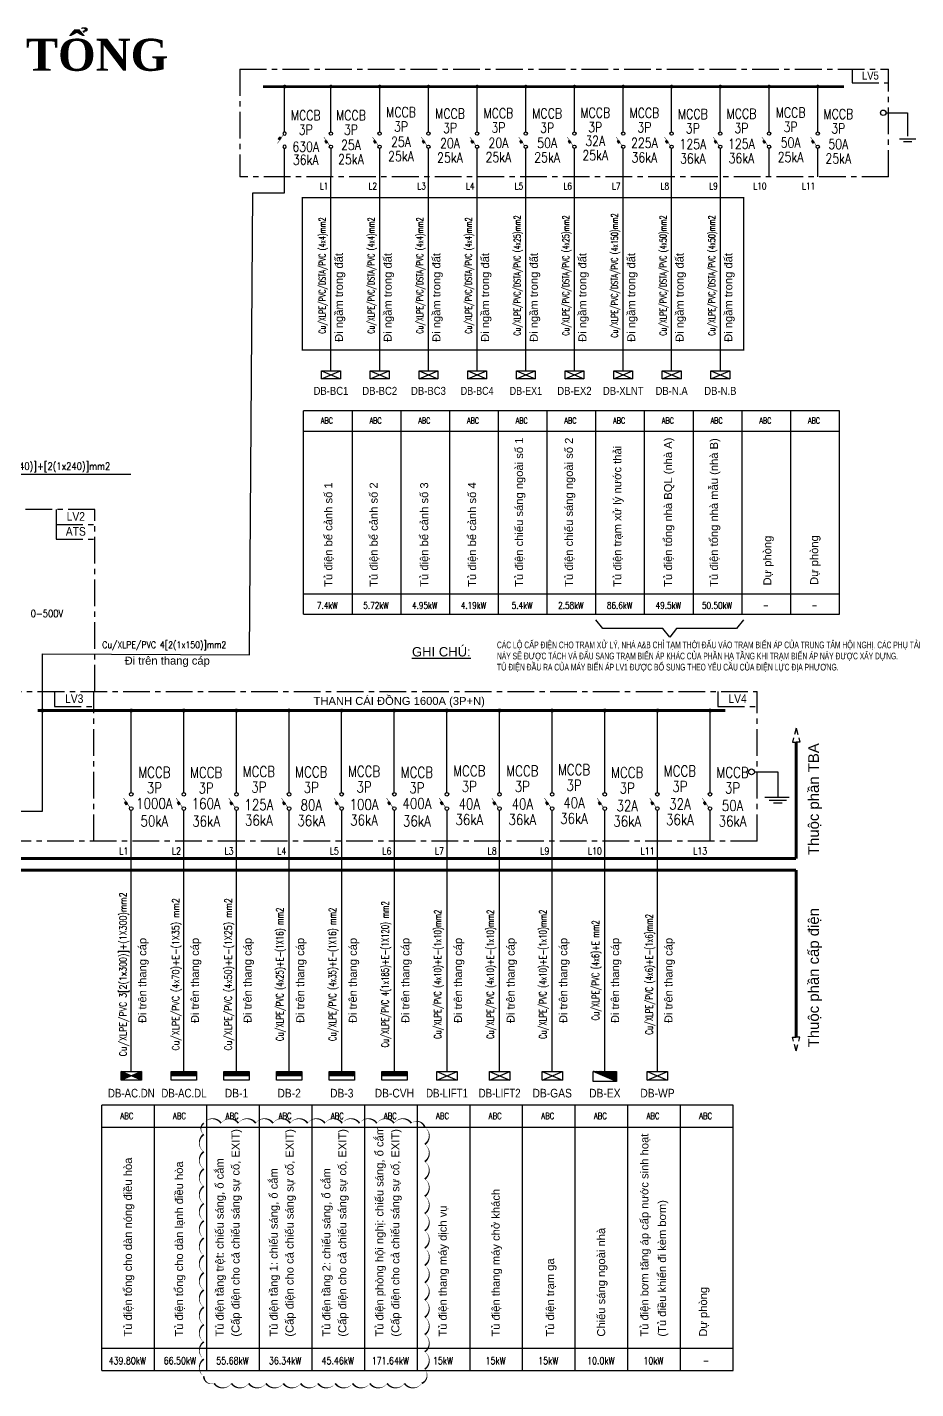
# Model space of a CAD drawing. Extents: x 277663 to 646367, y 171999 to 364848.
# Drawn here: x 613086 to 646367, y 172076 to 223105 of the extents above; entities that cross this region are included whole.
import ezdxf
from ezdxf.enums import TextEntityAlignment as Align

# ---------------------------------------------------------------- set-up
doc = ezdxf.new("R2010")
doc.units = 0
doc.header["$LTSCALE"] = 800
doc.header["$MEASUREMENT"] = 0
for name, pattern in [('CENTER', [2, 1.25, -0.25, 0.25, -0.25]), ('DASHED', [0.75, 0.5, -0.25]), ('HIDDEN', [2.3, 1.5, -0.8])]:
    doc.linetypes.add(name, pattern=pattern)
doc.layers.get('Defpoints').update_dxf_attribs({"color": 1})
for name, color, linetype in [('0-----Dia-Line', 4, 'Continuous'), ('0-----Dia-Text', 3, 'Continuous'), ('0-----E-equip', 2, 'Continuous'), ('0-----E-LINE', 4, 'Continuous'), ('0-----E-text', 3, 'Continuous'), ('0-----text', 3, 'Continuous'), ('E-DB', 2, 'Continuous'), ('E-Revision', 30, 'Continuous'), ('TBD', 2, 'Continuous')]:
    doc.layers.add(name, color=color, linetype=linetype)
doc.layers.add('0---TBD', color=2, linetype='Continuous', lineweight=30)
doc.layers.add('Escutcheondoor', color=2, linetype='CENTER', lineweight=15)
doc.styles.add('ROMANS1', font='ROMANS1.shx', dxfattribs={"width": 0.7})
doc.styles.add('style3', font='times_0.ttf')
doc.styles.add('TEXT1', font='VHARIAL.TTF', dxfattribs={"width": 0.85, "height": 200})
doc.styles.add('VNARIAL', font='VHTIME.TTF')
doc.styles.add('VNROMANS', font='vncc-sim.shx', dxfattribs={"width": 0.6, "bigfont": 'vns.shx'})
doc.dimstyles.new('D2', dxfattribs={"dimtxt": 250, "dimasz": 120, "dimexe": 100, "dimexo": 0, "dimgap": 100, "dimtad": 1, "dimdec": 0, "dimzin": 0, "dimdsep": 46, "dimtxsty": 'VNROMANS', "dimsah": 1, "dimcen": 0.09, "dimdle": 180, "dimclrd": 1, "dimclre": 1, "dimclrt": 7, "dimadec": 0, "dimazin": 0, "dimtfac": 1, "dimtdec": 0, "dimtix": 1, "dimtmove": 2, "dimatfit": 3, "dimfxl": 1, "dimtolj": 1, "dimtzin": 0, "dimarcsym": 0})

# ---------------------------------------------------------------- blocks, each defined once
blk = doc.blocks.new('*X3')
at = {"color": 0}
for p, q in [((153.2, 352.1), (154.9, 353.8)), ((153.3, 352), (155, 353.7)), ((153.4, 351.9), (155.1, 353.6)), ((153.5, 351.8), (155.2, 353.6)), ((153.6, 352.6), (154.8, 353.9)), ((153.6, 351.8), (155.3, 353.5)), ((153.7, 351.7), (155.4, 353.4)), ((153.8, 351.6), (155.6, 353.4)), ((153.9, 351.6), (155.7, 353.3)), ((154, 353.2), (154.7, 353.9)), ((154, 351.5), (155.8, 353.2)), ((154.1, 351.4), (155.8, 353.1)), ((154.2, 351.3), (155.5, 352.6)), ((154.3, 353.7), (154.6, 354)), ((154.3, 351.3), (155.1, 352)), ((154.4, 351.2), (154.8, 351.5))]:
    blk.add_line(p, q, dxfattribs=at)
blk = doc.blocks.new('N')
at = {"layer": '0---TBD'}
for p, q in [((413, -290), (468, -370)), ((468, -370), (589, -288)), ((531, -211), (586, -291))]:
    blk.add_line(p, q, dxfattribs=at)
at = {"layer": '0---TBD', "const_width": 29.4}
blk.add_lwpolyline([(210, -430), (743, -72)], dxfattribs=at)
at = {"layer": '0---TBD'}
for centre in [(0, 0), (800, 0)]:
    blk.add_circle(centre, 100, dxfattribs=at)
at = {"layer": '0---TBD', "xscale": 58.7430489610308, "yscale": 58.7430489610308, "zscale": 58.7430489610308, "rotation": 337.8096984042047}
blk.add_blockref('*X3', (-15728, -16042), dxfattribs=at)
blk = doc.blocks.new('p1')
at = {"layer": 'TBD'}
h = blk.add_hatch(dxfattribs=at)
h.set_pattern_fill('ANSI31', color=256, scale=150, style=0)
h.set_pattern_definition([(45, (-33575, -55100), (-13.258252, 13.258252), [])])
h.paths.add_polyline_path([(500, 0), (500, 175), (-500, 175), (-500, 0)])
for p, q in [((-500, 350), (500, 350)), ((-500, 0), (-500, 350)), ((-500, 175), (500, 175)), ((500, 0), (-500, 0)), ((500, 350), (500, 0))]:
    blk.add_line(p, q, dxfattribs=at)
blk = doc.blocks.new('p5')
at = {"layer": 'TBD'}
for p, q in [((-400, 175), (400, -175)), ((-400, 175), (400, 175)), ((-400, -175), (400, 175)), ((-400, -175), (-400, 175)), ((400, 175), (400, -175)), ((400, -175), (-400, -175))]:
    blk.add_line(p, q, dxfattribs=at)
blk = doc.blocks.new('*X7')
at = {"color": 0}
for p, q in [((30675, 38842), (30681, 38848)), ((30675, 38816), (30699, 38840)), ((30675, 38789), (30717, 38831)), ((30675, 38763), (30736, 38823)), ((30675, 38736), (30754, 38815)), ((30675, 38710), (30773, 38807)), ((30675, 38683), (30791, 38799)), ((30675, 38656), (30810, 38791)), ((30675, 38630), (30828, 38783)), ((30675, 38603), (30847, 38775)), ((30675, 38577), (30865, 38767)), ((30675, 38550), (30883, 38759)), ((30675, 38524), (30902, 38751)), ((30678, 38500), (30920, 38743)), ((30704, 38500), (30939, 38735)), ((30731, 38500), (30957, 38727)), ((30757, 38500), (30976, 38718)), ((30784, 38500), (30994, 38710)), ((30810, 38500), (31013, 38702)), ((30837, 38500), (31031, 38694)), ((30863, 38500), (31049, 38686)), ((30890, 38500), (31068, 38678)), ((30916, 38500), (31086, 38670)), ((30943, 38500), (31105, 38662)), ((30969, 38500), (31123, 38654)), ((30996, 38500), (31142, 38646)), ((31022, 38500), (31160, 38638)), ((31049, 38500), (31179, 38630)), ((31075, 38500), (31197, 38622)), ((31102, 38500), (31215, 38614)), ((31128, 38500), (31234, 38605)), ((31155, 38500), (31252, 38597)), ((31181, 38500), (31271, 38589)), ((31208, 38500), (31289, 38581)), ((31234, 38500), (31308, 38573)), ((31261, 38500), (31326, 38565)), ((31288, 38500), (31345, 38557)), ((31314, 38500), (31363, 38549)), ((31341, 38500), (31381, 38541)), ((31367, 38500), (31400, 38533)), ((31394, 38500), (31418, 38525)), ((31420, 38500), (31437, 38517)), ((31447, 38500), (31455, 38509)), ((31473, 38500), (31474, 38501))]:
    blk.add_line(p, q, dxfattribs=at)
blk = doc.blocks.new('p2')
at = {"layer": 'TBD'}
for p, q in [((-400, 350), (400, 350)), ((-400, 350), (400, 0)), ((-400, 0), (-400, 350)), ((400, 0), (-400, 0)), ((400, 350), (400, 0))]:
    blk.add_line(p, q, dxfattribs=at)
blk.add_blockref('*X7', (-31075, -38500), dxfattribs=at)
blk = doc.blocks.new('*X10')
at = {"color": 0}
for p, q in [((32025, 38840), (32032, 38847)), ((32025, 38813), (32051, 38839)), ((32025, 38787), (32069, 38831)), ((32025, 38760), (32087, 38823)), ((32025, 38734), (32106, 38815)), ((32025, 38707), (32124, 38807)), ((32025, 38681), (32143, 38798)), ((32025, 38654), (32161, 38790)), ((32025, 38628), (32180, 38782)), ((32025, 38601), (32198, 38774)), ((32025, 38575), (32217, 38766)), ((32025, 38548), (32235, 38758)), ((32025, 38522), (32253, 38750)), ((32034, 38504), (32272, 38742)), ((32081, 38524), (32290, 38734)), ((32128, 38545), (32309, 38726)), ((32175, 38566), (32327, 38718)), ((32222, 38586), (32346, 38710)), ((32270, 38607), (32364, 38702)), ((32317, 38628), (32383, 38694)), ((32364, 38648), (32401, 38685)), ((32411, 38669), (32420, 38677)), ((32438, 38669), (32458, 38689)), ((32456, 38661), (32505, 38710)), ((32475, 38653), (32552, 38731)), ((32493, 38645), (32600, 38751)), ((32512, 38637), (32647, 38772)), ((32530, 38629), (32694, 38793)), ((32549, 38621), (32741, 38813)), ((32567, 38613), (32788, 38834)), ((32586, 38605), (32825, 38844)), ((32604, 38597), (32825, 38818)), ((32622, 38589), (32825, 38791)), ((32641, 38581), (32825, 38765)), ((32659, 38572), (32825, 38738)), ((32678, 38564), (32825, 38712)), ((32696, 38556), (32825, 38685)), ((32715, 38548), (32825, 38659)), ((32733, 38540), (32825, 38632)), ((32752, 38532), (32825, 38606)), ((32770, 38524), (32825, 38579)), ((32788, 38516), (32825, 38553)), ((32807, 38508), (32825, 38526))]:
    blk.add_line(p, q, dxfattribs=at)
blk = doc.blocks.new('p3')
at = {"layer": 'TBD'}
for p, q in [((-400, 175), (400, 175)), ((-400, 175), (400, -175)), ((-400, -175), (400, 175)), ((-400, -175), (-400, 175)), ((400, 175), (400, -175)), ((400, -175), (-400, -175))]:
    blk.add_line(p, q, dxfattribs=at)
blk.add_blockref('*X10', (-32425, -38675), dxfattribs=at)

msp = doc.modelspace()

# ---------------------------------------------------------------- linework, layer by layer
at = {"color": 7, "linetype": 'CENTER'}
for p, q in [((621044, 221536), (645348, 221536)), ((621044, 221536), (621044, 217496)), ((645348, 217496), (645348, 221536)), ((645348, 217496), (621044, 217496)), ((615621, 205031), (581476, 205031)), ((615621, 198204), (615621, 205031)), ((581476, 198204), (640430, 198204)), ((615582, 192602), (615582, 198204)), ((640430, 192602), (640430, 198204)), ((640430, 192602), (595847, 192602))]:
    msp.add_line(p, q, dxfattribs=at)
at = {"color": 7}
for p, q in [((643511, 208733), (623438, 208733)), ((623438, 207967), (643511, 207967)), ((623438, 201869), (643511, 201869)), ((623438, 201104), (643511, 201104)), ((639526, 182704), (615876, 182704)), ((615876, 181877), (639526, 181877)), ((615876, 173594), (639526, 173594)), ((615876, 172767), (639526, 172767))]:
    msp.add_line(p, q, dxfattribs=at)
at = {"color": 7, "linetype": 'HIDDEN', "ltscale": 0.2}
for p, q in [((641886, 196829), (641746, 196316)), ((641886, 196829), (642026, 196316)), ((641746, 196316), (641886, 196316)), ((642026, 196316), (641886, 196316)), ((641886, 184745), (641746, 185258)), ((641746, 185258), (641886, 185258)), ((641886, 184745), (642026, 185258)), ((642026, 185258), (641886, 185258))]:
    msp.add_line(p, q, dxfattribs=at)
at = {"color": 7, "linetype": 'CENTER'}
for points in [[(643985, 221536), (643985, 221019), (645348, 221019)], [(614169, 205031), (614169, 204472), (615621, 204472)], [(614169, 204472), (614169, 203914), (615642, 203914)], [(614110, 198204), (614110, 197645), (615582, 197645)], [(638958, 198204), (638958, 197645), (640430, 197645)]]:
    msp.add_lwpolyline(points, dxfattribs=at)
at = {"color": 7}
for points in [[(623438, 201104), (623438, 208733)], [(623438, 201104), (623438, 208733)], [(625263, 201104), (625263, 208733)], [(627088, 201104), (627088, 208733)], [(628913, 201104), (628913, 208733)], [(630738, 201104), (630738, 208733)], [(632562, 201104), (632562, 208733)], [(634387, 201104), (634387, 208733)], [(636212, 201104), (636212, 208733)], [(638037, 201104), (638037, 208733)], [(639862, 201104), (639862, 208733)], [(641686, 201104), (641686, 208733)], [(643511, 201104), (643511, 208733)], [(615876, 172767), (615876, 182704)], [(617847, 172767), (617847, 182704)], [(619818, 172767), (619818, 182704)], [(621789, 172767), (621789, 182704)], [(623759, 172767), (623759, 182704)], [(625730, 172767), (625730, 182704)], [(627701, 172767), (627701, 182704)], [(629672, 172767), (629672, 182704)], [(631643, 172767), (631643, 182704)], [(631643, 172767), (631643, 182704)], [(633613, 172767), (633613, 182704)], [(635584, 172767), (635584, 182704)], [(637555, 172767), (637555, 182704)], [(639526, 172767), (639526, 182704)]]:
    msp.add_lwpolyline(points, dxfattribs=at)
at = {"color": 5, "linetype": 'DASHED', "lineweight": 9, "ltscale": 2, "const_width": 108}
for points in [[(641886, 191947), (641886, 196316)], [(578473, 188439), (596650, 188439), (596650, 191947), (641886, 191947)], [(578473, 188007), (597082, 188007), (597082, 191515), (641886, 191515)], [(641886, 191515), (641886, 185258)]]:
    msp.add_lwpolyline(points, dxfattribs=at)
at = {"layer": '0-----Dia-Line', "color": 7}
for p, q in [((622727, 219183), (622727, 220881)), ((624460, 219183), (624460, 220881)), ((626287, 219183), (626287, 220881)), ((628112, 219183), (628112, 220881)), ((629937, 219183), (629937, 220881)), ((631762, 219183), (631762, 220881)), ((633581, 219183), (633581, 220881)), ((635409, 219183), (635409, 220881)), ((637222, 219183), (637222, 220881)), ((639046, 219183), (639046, 220881)), ((640871, 219183), (640871, 220881)), ((642696, 219183), (642696, 220881)), ((622727, 216896), (622727, 218563)), ((624464, 217496), (624464, 218563)), ((626289, 217496), (626289, 218563)), ((628114, 217496), (628114, 218563)), ((629938, 217496), (629938, 218563)), ((631763, 217496), (631763, 218563)), ((633588, 217496), (633588, 218563)), ((635407, 217496), (635407, 218563)), ((637223, 217496), (637223, 218563)), ((639048, 217496), (639048, 218563)), ((640873, 217496), (640873, 218563)), ((642698, 217496), (642698, 218563)), ((624462, 210232), (624462, 217496)), ((626289, 210232), (626289, 217496)), ((628114, 210232), (628114, 217496)), ((629938, 210232), (629938, 217496)), ((631763, 210232), (631763, 217496)), ((633582, 210232), (633582, 217496)), ((635411, 210232), (635411, 217496)), ((637223, 210232), (637223, 217496)), ((639048, 210232), (639048, 217496)), ((613653, 193727), (613653, 197496)), ((616980, 194423), (616980, 197496)), ((618951, 194423), (618951, 197496)), ((620921, 194423), (620921, 197496)), ((622892, 194423), (622892, 197496)), ((624863, 194423), (624863, 197496)), ((626834, 194423), (626834, 197496)), ((628805, 194423), (628805, 197496)), ((630775, 194423), (630775, 197496)), ((632746, 194423), (632746, 197496)), ((634719, 194423), (634719, 197496)), ((636690, 194423), (636690, 197496)), ((638661, 194423), (638661, 197496)), ((610944, 193727), (613653, 193727)), ((616984, 192602), (616984, 193753)), ((618955, 192602), (618955, 193753)), ((620925, 192602), (620925, 193753)), ((622896, 192602), (622896, 193753)), ((624867, 192602), (624867, 193753)), ((626838, 192602), (626838, 193753)), ((628809, 192602), (628809, 193753)), ((630780, 192602), (630780, 193753)), ((632750, 192602), (632750, 193753)), ((634721, 192602), (634721, 193753)), ((636692, 192602), (636692, 193753)), ((638663, 192602), (638663, 193753)), ((616984, 183972), (616984, 192602)), ((618955, 183972), (618955, 192602)), ((620925, 183972), (620925, 192602)), ((622896, 183972), (622896, 192602)), ((624867, 183972), (624867, 192602)), ((626838, 183972), (626838, 192602)), ((628809, 183972), (628809, 192602)), ((630780, 183972), (630780, 192602)), ((632750, 183972), (632750, 192602)), ((634721, 183972), (634721, 192602)), ((636692, 183972), (636692, 192602))]:
    msp.add_line(p, q, dxfattribs=at)
for points, const_width in [([(643682, 220881), (621921, 220881)], 100), ([(639232, 197496), (613479, 197496)], 108)]:
    msp.add_lwpolyline(points, dxfattribs=dict(at, const_width=const_width))
msp.add_lwpolyline([(613653, 197459), (613660, 199624), (621414, 199588), (621539, 216896), (622727, 216896)], dxfattribs=at)
at = {"layer": '0-----E-equip', "color": 7}
for p, q in [((645761, 218920), (646367, 218920)), ((645913, 218825), (646216, 218825)), ((640713, 194243), (641620, 194243)), ((640876, 194140), (641531, 194140)), ((641040, 194036), (641367, 194036))]:
    msp.add_line(p, q, dxfattribs=at)
at = {"layer": '0-----E-LINE', "color": 7}
for p, q in [((645251, 219899), (646064, 219899)), ((646064, 219899), (646064, 219016)), ((640325, 195197), (641203, 195197)), ((641203, 195197), (641203, 194243))]:
    msp.add_line(p, q, dxfattribs=at)
for points, const_width in [([(622694, 220881, -1), (622763, 220881, -1)], 68.9), ([(624426, 220881, -1), (624495, 220881, -1)], 68.9), ([(626253, 220881, -1), (626322, 220881, -1)], 68.9), ([(628083, 220881, -1), (628152, 220881, -1)], 68.9), ([(629904, 220881, -1), (629973, 220881, -1)], 68.9), ([(631728, 220881, -1), (631797, 220881, -1)], 68.9), ([(633548, 220881, -1), (633616, 220881, -1)], 68.9), ([(635375, 220881, -1), (635444, 220881, -1)], 68.9), ([(637188, 220881, -1), (637257, 220881, -1)], 68.9), ([(639013, 220881, -1), (639082, 220881, -1)], 68.9), ([(640838, 220881, -1), (640907, 220881, -1)], 68.9), ([(642663, 220881, -1), (642732, 220881, -1)], 68.9), ([(613617, 197496, -1), (613691, 197496, -1)], 74.4), ([(616943, 197496, -1), (617017, 197496, -1)], 74.4), ([(618913, 197496, -1), (618988, 197496, -1)], 74.4), ([(620884, 197496, -1), (620959, 197496, -1)], 74.4), ([(622855, 197496, -1), (622929, 197496, -1)], 74.4), ([(624826, 197496, -1), (624900, 197496, -1)], 74.4), ([(626797, 197496, -1), (626871, 197496, -1)], 74.4), ([(628767, 197496, -1), (628842, 197496, -1)], 74.4), ([(630738, 197496, -1), (630813, 197496, -1)], 74.4), ([(632709, 197496, -1), (632783, 197496, -1)], 74.4), ([(634682, 197496, -1), (634757, 197496, -1)], 74.4), ([(636659, 197496, -1), (636734, 197496, -1)], 74.4), ([(638625, 197496, -1), (638700, 197496, -1)], 74.4)]:
    msp.add_lwpolyline(points, format="xyb", close=True, dxfattribs=dict(at, const_width=const_width))
for centre, radius in [((645148, 219898), 102), ((640214, 195196), 110)]:
    msp.add_circle(centre, radius, dxfattribs=at)
at = {"layer": '0-----E-text', "color": 7}
msp.add_lwpolyline([(639913, 200893), (639659, 200570), (637406, 200570), (637152, 200247), (636898, 200570), (634644, 200570), (634390, 200893)], dxfattribs=at)
at = {"layer": 'Defpoints', "color": 7}
msp.add_lwpolyline([(619700, 182030, 0, 64.8, -0.520567), (620348, 182030, 0, 64.8, -0.520567), (620996, 182030, 0, 64.8, -0.520567), (621644, 182030, 0, 64.8, -0.520567), (622292, 182030, 0, 64.8, -0.520567), (622940, 182030, 0, 64.8, -0.520567), (623588, 182030, 0, 64.8, -0.520567), (624236, 182030, 0, 64.8, -0.520567), (624884, 182030, 0, 64.8, -0.520567), (625532, 182030, 0, 64.8, -0.520567), (626180, 182030, 0, 64.8, -0.520567), (626828, 182030, 0, 64.8, -0.520567), (627476, 182030, 0, 64.8, -0.520567), (627976, 181883, 0, 64.8, -0.520567), (627976, 181235, 0, 64.8, -0.520567), (627976, 180587, 0, 64.8, -0.520567), (627976, 179939, 0, 64.8, -0.520567), (627976, 179291, 0, 64.8, -0.520567), (627976, 178643, 0, 64.8, -0.520567), (627976, 177995, 0, 64.8, -0.520567), (627976, 177347, 0, 64.8, -0.520567), (627976, 176699, 0, 64.8, -0.520567), (627976, 176051, 0, 64.8, -0.520567), (627976, 175403, 0, 64.8, -0.520567), (627976, 174755, 0, 64.8, -0.520567), (627976, 174107, 0, 64.8, -0.520567), (627976, 173459, 0, 64.8, -0.520567), (627976, 172811, 0, 64.8, -0.520567), (627862, 172277, 0, 64.8, -0.520567), (627214, 172277, 0, 64.8, -0.520567), (626566, 172277, 0, 64.8, -0.520567), (625918, 172277, 0, 64.8, -0.520567), (625270, 172277, 0, 64.8, -0.520567), (624622, 172277, 0, 64.8, -0.520567), (623974, 172277, 0, 64.8, -0.520567), (623326, 172277, 0, 64.8, -0.520567), (622678, 172277, 0, 64.8, -0.520567), (622030, 172277, 0, 64.8, -0.520567), (621382, 172277, 0, 64.8, -0.520567), (620734, 172277, 0, 64.8, -0.520567), (620086, 172277, 0, 64.8, -0.520567), (619700, 172539, 0, 64.8, -0.520567), (619700, 173187, 0, 64.8, -0.520567), (619700, 173835, 0, 64.8, -0.520567), (619700, 174483, 0, 64.8, -0.520567), (619700, 175131, 0, 64.8, -0.520567), (619700, 175779, 0, 64.8, -0.520567), (619700, 176427, 0, 64.8, -0.520567), (619700, 177075, 0, 64.8, -0.520567), (619700, 177723, 0, 64.8, -0.520567), (619700, 178371, 0, 64.8, -0.520567), (619700, 179019, 0, 64.8, -0.520567), (619700, 179667, 0, 64.8, -0.520567), (619700, 180315, 0, 64.8, -0.520567), (619700, 180963, 0, 64.8, -0.520567), (619700, 181611, 0, 64.8, -0.520567)], format="xyseb", close=True, dxfattribs=at)
at = {"layer": 'E-Revision', "color": 7, "linetype": 'DASHED', "const_width": 50}
msp.add_lwpolyline([(623391, 216713), (639926, 216713), (639926, 211014), (623391, 211014)], close=True, dxfattribs=at)

# ---------------------------------------------------------------- block references
at = {"layer": '0-----E-equip', "color": 7}
for name, p, xscale, yscale, zscale, rotation in [('N', (622727, 218625), -0.6198499998863554, 0.6198499998863554, 0.6198500000024474, 270), ('N', (624462, 219121), 0.6198499998863554, 0.6198499998863554, 0.6198500000024474, 270), ('N', (626286, 219121), 0.6198499998863554, 0.6198499998863554, 0.6198500000024474, 270), ('N', (628111, 219121), 0.6198499998863554, 0.6198499998863554, 0.6198500000024474, 270), ('N', (629936, 219121), 0.6198499998863554, 0.6198499998863554, 0.6198500000024474, 270), ('N', (631761, 219121), 0.6198499998863554, 0.6198499998863554, 0.6198500000024474, 270), ('N', (633580, 219121), 0.6198499998863554, 0.6198499998863554, 0.6198500000024474, 270), ('N', (635411, 219121), 0.6198499998863554, 0.6198499998863554, 0.6198500000024474, 270), ('N', (637221, 219121), 0.6198499998863554, 0.6198499998863554, 0.6198500000024474, 270), ('N', (639046, 219121), 0.6198499998863554, 0.6198499998863554, 0.6198500000024474, 270), ('N', (640871, 219121), 0.6198499998863554, 0.6198499998863554, 0.6198500000024474, 270), ('N', (642695, 219121), 0.6198499998863554, 0.6198499998863554, 0.6198500000024474, 270), ('N', (616981, 194356), 0.669437999924412, 0.669437999924412, 0.669438000002643, 270), ('N', (618952, 194356), 0.669437999924412, 0.669437999924412, 0.669438000002643, 270), ('N', (620923, 194356), 0.669437999924412, 0.669437999924412, 0.669438000002643, 270), ('N', (622894, 194356), 0.669437999924412, 0.669437999924412, 0.669438000002643, 270), ('N', (624865, 194356), 0.669437999924412, 0.669437999924412, 0.669438000002643, 270), ('N', (626835, 194356), 0.669437999924412, 0.669437999924412, 0.669438000002643, 270), ('N', (628806, 194356), 0.669437999924412, 0.669437999924412, 0.669438000002643, 270), ('N', (630777, 194356), 0.669437999924412, 0.669437999924412, 0.669438000002643, 270), ('N', (632748, 194356), 0.669437999924412, 0.669437999924412, 0.669438000002643, 270), ('N', (634719, 194356), 0.669437999924412, 0.669437999924412, 0.669438000002643, 270), ('N', (636690, 194356), 0.669437999924412, 0.669437999924412, 0.669438000002643, 270), ('N', (638660, 194356), 0.669437999924412, 0.669437999924412, 0.669438000002643, 270), ('p1', (618955, 183972), 0.9503999990411103, 0.9503999999142252, 0.9504000000000001, 180), ('p1', (620925, 183972), 0.9503999990411103, 0.9503999999142252, 0.9504000000000001, 180), ('p2', (634721, 183972), 1.07999999995809, 1.080000000045402, 1.08, 180)]:
    msp.add_blockref(name, p, dxfattribs=dict(at, xscale=xscale, yscale=yscale, zscale=zscale, rotation=rotation))
for p, xscale, yscale, zscale in [((624462, 210078), 0.8800000000046566, 0.8800000000010186, 0.88), ((626289, 210078), 0.8800000000046566, 0.8800000000010186, 0.88), ((628114, 210078), 0.8800000000046566, 0.8800000000010186, 0.88), ((629938, 210078), 0.8800000000046566, 0.8800000000010186, 0.88), ((631763, 210078), 0.8800000000046566, 0.8800000000010186, 0.88), ((633582, 210078), 0.8800000000046566, 0.8800000000010186, 0.88), ((635411, 210078), 0.8800000000046566, 0.8800000000010186, 0.88), ((637223, 210078), 0.8800000000046566, 0.8800000000010186, 0.88), ((639048, 210078), 0.8800000000046566, 0.8800000000010186, 0.88), ((628809, 183805), 0.9504000000888482, 0.9504000000015367, 0.9504000000000001), ((630780, 183805), 0.9504000000888482, 0.9504000000015367, 0.9504000000000001), ((632750, 183805), 0.9504000000888482, 0.9504000000015367, 0.9504000000000001), ((636692, 183805), 0.9504000000888482, 0.9504000000015367, 0.9504000000000001)]:
    msp.add_blockref('p5', p, dxfattribs=dict(at, xscale=xscale, yscale=yscale, zscale=zscale))
at = {"layer": '0-----text', "color": 7, "xscale": 0.9503999990411103, "yscale": 0.9503999999142252, "zscale": 0.9504000000000001, "rotation": 180}
for p in [(622896, 183972), (624867, 183972), (626838, 183972)]:
    msp.add_blockref('p1', p, dxfattribs=at)
at = {"layer": 'E-DB', "color": 7, "linetype": 'ByBlock', "xscale": 0.9504000000888482, "yscale": 0.9504000000015367, "zscale": 0.9504000000000001, "rotation": 180}
msp.add_blockref('p3', (616984, 183805), dxfattribs=at)

# ---------------------------------------------------------------- texts
at = {"color": 7, "insert": (599107, 221893), "char_height": 1200, "attachment_point": 5, "style": 'style3'}
msp.add_mtext_dynamic_manual_height_columns('{\\fTimes New Roman|b1|i0|c0|p18;\\C0;SƠ ĐỒ NGUYÊN LÝ  TỦ ĐIỆN HẠ THẾ TỔNG}', width=12970.56, gutter_width=8724, heights=[3802], dxfattribs=at).dxf.set("width", 107943.66)
at = {"layer": '0-----Dia-Text', "color": 7, "linetype": 'DASHED', "style": 'ROMANS1', "width": 0.8}
for s, height, p in [('MCCB', 375, (623518, 219617)), ('MCCB', 375, (625212, 219617)), ('MCCB', 375, (627086, 219733)), ('MCCB', 375, (628922, 219679)), ('MCCB', 375, (630735, 219695)), ('MCCB', 375, (632560, 219688)), ('MCCB', 375, (634362, 219714)), ('MCCB', 375, (636204, 219705)), ('MCCB', 375, (638018, 219665)), ('MCCB', 375, (639838, 219676)), ('MCCB', 375, (641680, 219720)), ('MCCB', 375, (643467, 219665)), ('3P', 375, (623518, 219077)), ('3P', 375, (625212, 219077)), ('3P', 375, (627086, 219193)), ('3P', 375, (628922, 219139)), ('3P', 375, (630735, 219155)), ('3P', 375, (632560, 219148)), ('3P', 375, (634362, 219174)), ('3P', 375, (636204, 219165)), ('3P', 375, (638018, 219125)), ('3P', 375, (639838, 219136)), ('3P', 375, (641680, 219180)), ('3P', 375, (643467, 219125)), ('25A', 375, (627086, 218624)), ('20A', 375, (628922, 218570)), ('20A', 375, (630735, 218585)), ('50A', 375, (632560, 218579)), ('32A', 375, (634362, 218658)), ('225A', 375, (636204, 218579)), ('125A', 375, (638018, 218538)), ('125A', 375, (639838, 218549)), ('50A', 375, (641680, 218593)), ('50A', 375, (643467, 218538)), ('630A', 375, (623518, 218440)), ('25A', 375, (625212, 218508)), ('25kA', 375, (627086, 218084)), ('25kA', 375, (628922, 218030)), ('25kA', 375, (630735, 218045)), ('25kA', 375, (632560, 218039)), ('25kA', 375, (634362, 218118)), ('36kA', 375, (636204, 218039)), ('25kA', 375, (641680, 218053)), ('36kA', 375, (623518, 217951)), ('25kA', 375, (625212, 217968)), ('36kA', 375, (638018, 217998)), ('36kA', 375, (639838, 218009)), ('25kA', 375, (643467, 217998)), ('MCCB', 405, (633568, 195075)), ('MCCB', 405, (617848, 194977)), ('MCCB', 405, (619788, 194970)), ('MCCB', 405, (621763, 195005)), ('MCCB', 405, (623725, 194991)), ('MCCB', 405, (625703, 195012)), ('MCCB', 405, (627682, 194976)), ('MCCB', 405, (629645, 195031)), ('MCCB', 405, (631631, 195031)), ('MCCB', 405, (635560, 194969)), ('MCCB', 405, (637535, 195029)), ('MCCB', 405, (639506, 194973)), ('3P', 405, (617848, 194394)), ('3P', 405, (619788, 194387)), ('3P', 405, (621763, 194422)), ('3P', 405, (623725, 194408)), ('3P', 405, (625703, 194428)), ('3P', 405, (627682, 194393)), ('3P', 405, (629645, 194447)), ('3P', 405, (631631, 194447)), ('3P', 405, (633568, 194491)), ('3P', 405, (635560, 194386)), ('3P', 405, (637535, 194446)), ('3P', 405, (639506, 194389)), ('1000A', 405, (617848, 193810)), ('160A', 405, (619788, 193804)), ('125A', 405, (621763, 193764)), ('80A', 405, (623725, 193750)), ('100A', 405, (625703, 193771)), ('400A', 405, (627682, 193809)), ('40A', 405, (629645, 193790)), ('40A', 405, (631631, 193790)), ('40A', 405, (633568, 193834)), ('32A', 405, (635560, 193728)), ('32A', 405, (637535, 193788)), ('50A', 405, (639506, 193732)), ('50kA', 405, (617848, 193153)), ('36kA', 405, (619788, 193146)), ('36kA', 405, (621763, 193181)), ('36kA', 405, (623725, 193167)), ('36kA', 405, (625703, 193187)), ('36kA', 405, (627682, 193152)), ('36kA', 405, (629645, 193206)), ('36kA', 405, (631631, 193206)), ('36kA', 405, (633568, 193250)), ('36kA', 405, (635560, 193145)), ('36kA', 405, (637535, 193205)), ('36kA', 405, (639506, 193148))]:
    msp.add_text(s, height=height, dxfattribs=at).set_placement(p, align=Align.CENTER)
for s, height, p in [('L1', 250, (624364, 217028)), ('L2', 250, (626189, 217028)), ('L3', 250, (628014, 217028)), ('L4', 250, (629839, 217028)), ('L5', 250, (631663, 217028)), ('L6', 250, (633488, 217028)), ('L7', 250, (635307, 217028)), ('L8', 250, (637128, 217028)), ('L9', 250, (638948, 217028)), ('L10', 250, (640773, 217028)), ('L11', 250, (642598, 217028)), ('L1', 270, (616874, 192096)), ('L2', 270, (618845, 192096)), ('L3', 270, (620815, 192096)), ('L4', 270, (622786, 192096)), ('L5', 270, (624757, 192096)), ('L6', 270, (626728, 192096)), ('L7', 270, (628699, 192096)), ('L8', 270, (630672, 192096)), ('L9', 270, (632643, 192096)), ('L10', 270, (634613, 192096)), ('L11', 270, (636584, 192096)), ('L13', 270, (638555, 192096))]:
    msp.add_text(s, height=height, dxfattribs=at).set_placement(p, align=Align.RIGHT)
at = {"layer": '0-----Dia-Text', "color": 7, "style": 'ROMANS1'}
for s, height, width, p in [('Cu/XLPE/PVC/DSTA/PVC (4x4)mm2', 250, 0.7, (624263, 213800, -44661)), ('Cu/XLPE/PVC/DSTA/PVC (4x4)mm2', 250, 0.7, (626090, 213800, -44661)), ('Cu/XLPE/PVC/DSTA/PVC (4x4)mm2', 250, 0.7, (627915, 213800, -44661)), ('Cu/XLPE/PVC/DSTA/PVC (4x4)mm2', 250, 0.7, (629740, 213800, -44661)), ('Cu/XLPE/PVC/DSTA/PVC (4x25)mm2', 250, 0.7, (631565, 213800, -44661)), ('Cu/XLPE/PVC/DSTA/PVC (4x25)mm2', 250, 0.7, (633384, 213800, -44661)), ('Cu/XLPE/PVC/DSTA/PVC (4x150)mm2', 250, 0.7, (635212, 213800, -44661)), ('Cu/XLPE/PVC/DSTA/PVC (4x50)mm2', 250, 0.7, (637025, 213800, -44661)), ('Cu/XLPE/PVC/DSTA/PVC (4x50)mm2', 250, 0.7, (638850, 213800, -44661)), ('Cu/XLPE/PVC 3[2(1x300)]+(1X300)mm2', 270, 0.8, (616809, 187608, -48234)), ('Cu/XLPE/PVC (4x70)+E-(1X35) mm2', 270, 0.8, (618779, 187608, -48234)), ('Cu/XLPE/PVC (4x50)+E-(1X25) mm2', 270, 0.8, (620750, 187608, -48234)), ('Cu/XLPE/PVC (4x25)+E-(1X16) mm2', 270, 0.7, (622682, 187608, -48234)), ('Cu/XLPE/PVC (4x35)+E-(1X16) mm2', 270, 0.7, (624653, 187608, -48234)), ('Cu/XLPE/PVC 4(1x185)+E-(1X120) mm2', 270, 0.7, (626624, 187608, -48234)), ('Cu/XLPE/PVC (4x10)+E-(1x10)mm2', 270, 0.7, (628594, 187608, -48234)), ('Cu/XLPE/PVC (4x10)+E-(1x10)mm2', 270, 0.7, (630565, 187608, -48234)), ('Cu/XLPE/PVC (4x10)+E-(1x10)mm2', 270, 0.7, (632536, 187608, -48234)), ('Cu/XLPE/PVC (4x6)+E-(1x6)mm2', 270, 0.7, (636517, 187608, -48234)), ('Cu/XLPE/PVC (4x6)+E mm2', 270, 0.7, (634507, 187757, -48234))]:
    msp.add_text(s, height=height, rotation=90, dxfattribs=dict(at, width=width)).set_placement(p, align=Align.CENTER)
at = {"layer": '0-----Dia-Text', "color": 7, "style": 'ROMANS1', "width": 0.8}
for height, p in [(220, (624083, 208252)), (220, (625907, 208252)), (220, (627732, 208252)), (220, (629557, 208252)), (220, (631382, 208252)), (220, (633207, 208252)), (220, (635032, 208252)), (220, (636856, 208252)), (220, (638681, 208252)), (220, (640506, 208252)), (220, (642331, 208252)), (237.6, (616572, 182185)), (237.6, (618543, 182185)), (237.6, (620514, 182185)), (237.6, (622498, 182185)), (237.6, (624455, 182185)), (237.6, (626440, 182185)), (237.6, (628397, 182185)), (237.6, (630368, 182185)), (237.6, (632339, 182185)), (237.6, (634309, 182185)), (237.6, (636280, 182185)), (237.6, (638251, 182185))]:
    msp.add_text('ABC', height=height, dxfattribs=at).set_placement(p)
at = {"layer": '0-----Dia-Text', "color": 7, "linetype": 'DASHED', "style": 'ROMANS1', "width": 0.8}
for s, height, p in [('7.4kW', 250, (624324, 201437)), ('5.72kW', 250, (626149, 201437)), ('4.95kW', 250, (627974, 201437)), ('4.19kW', 250, (629799, 201437)), ('5.4kW', 250, (631624, 201437)), ('2.58kW', 250, (633448, 201437)), ('86.6kW', 250, (635273, 201437)), ('49.5kW', 250, (637098, 201437)), ('50.50kW', 250, (638923, 201437)), ('-', 250, (640748, 201437)), ('-', 250, (642572, 201437)), ('439.80kW', 270, (616833, 173127)), ('66.50kW', 270, (618804, 173127)), ('55.68kW', 270, (620775, 173127)), ('36.34kW', 270, (622745, 173127)), ('45.46kW', 270, (624716, 173127)), ('171.64kW', 270, (626687, 173127)), ('15kW', 270, (628658, 173127)), ('15kW', 270, (630629, 173127)), ('15kW', 270, (632600, 173127)), ('10.0kW', 270, (634570, 173127)), ('10kW', 270, (636541, 173127)), ('-', 270, (638512, 173127))]:
    msp.add_text(s, height=height, dxfattribs=at).set_placement(p, align=Align.MIDDLE_CENTER)
at = {"layer": '0-----E-text', "color": 7, "style": 'TEXT1'}
for s, height, width, p in [('LV5', 300, 0.85, (644667, 221143)), ('DB-BC1', 300, 0.85, (624462, 209326)), ('DB-BC2', 300, 0.85, (626289, 209326)), ('DB-BC3', 300, 0.85, (628114, 209326)), ('DB-BC4', 300, 0.8, (629938, 209326)), ('DB-EX1', 300, 0.8, (631763, 209326)), ('DB-EX2', 300, 0.85, (633582, 209326)), ('DB-XLNT', 300, 0.85, (635411, 209326)), ('DB-N.A', 300, 0.85, (637223, 209326)), ('DB-N.B', 300, 0.85, (639048, 209326)), ('LV2', 324, 0.85, (614905, 204607)), ('ats', 324, 0.85, (614905, 204048)), ('LV3', 324, 0.85, (614846, 197779)), ('LV4', 324, 0.85, (639694, 197779)), ('DB-AC.DN', 324, 0.8, (616984, 182994)), ('DB-AC.DL', 324, 0.8, (618955, 182994)), ('DB-1', 324, 0.85, (620925, 182994)), ('DB-LIFT1', 324, 0.8, (628809, 182994)), ('DB-LIFT2', 324, 0.8, (630780, 182994)), ('DB-GAS', 324, 0.85, (632750, 182994)), ('db-ex', 324, 0.85, (634721, 182994)), ('DB-WP', 324, 0.85, (636692, 182994))]:
    msp.add_text(s, height=height, dxfattribs=dict(at, width=width)).set_placement(p, align=Align.CENTER)
at = {"layer": '0-----E-text', "color": 7, "style": 'ROMANS1', "width": 0.85}
for s, height, p in [('Cu/XLPE/PVC 3[4(1x240)]+[2(1x240)]mm2', 270, (609221, 206518)), ('0-500V', 270, (613213, 200997)), ('Cu/XLPE/PVC 4[2(1x150)]mm2', 250, (615896, 199836))]:
    msp.add_text(s, height=height, dxfattribs=at).set_placement(p)
at = {"layer": '0-----E-text', "color": 7, "style": 'TEXT1'}
msp.add_text('%%UGHI CHó:', height=350, dxfattribs=at).set_placement((627496, 199523))
at = {"layer": '0-----text', "color": 7, "style": 'TEXT1', "width": 0.85}
for s, p in [('DB-2', (622896, 182994)), ('DB-3', (624867, 182994)), ('DB-CVH', (626838, 182994))]:
    msp.add_text(s, height=324, dxfattribs=at).set_placement(p, align=Align.CENTER)
at = {"layer": 'E-Revision', "color": 7, "insert": (630682, 200080), "char_height": 250, "width": 12869.5, "attachment_point": 1, "style": 'ROMANS1'}
msp.add_mtext('{\\fArial Narrow|b0|i0|c0|p34;\\C0;CÁC L\\fArial|b0|i0|c0|p34;Ộ\\fArial Narrow|b0|i0|c0|p34; C\\fArial|b0|i0|c0|p34;Ấ\\fArial Narrow|b0|i0|c0|p34;P ĐI\\fArial|b0|i0|c0|p34;Ệ\\fArial Narrow|b0|i0|c0|p34;N CHO TR\\fArial|b0|i0|c0|p34;Ạ\\fArial Narrow|b0|i0|c0|p34;M X\\fArial|b0|i0|c0|p34;Ử\\fArial Narrow|b0|i0|c0|p34; LÝ, NHÀ A&B CH\\fArial|b0|i0|c0|p34;Ỉ\\fArial Narrow|b0|i0|c0|p34; T\\fArial|b0|i0|c0|p34;Ạ\\fArial Narrow|b0|i0|c0|p34;M TH\\fArial|b0|i0|c0|p34;Ờ\\fArial Narrow|b0|i0|c0|p34;I Đ\\fArial|b0|i0|c0|p34;Ấ\\fArial Narrow|b0|i0|c0|p34;U VÀO TR\\fArial|b0|i0|c0|p34;Ạ\\fArial Narrow|b0|i0|c0|p34;M BI\\fArial|b0|i0|c0|p34;Ế\\fArial Narrow|b0|i0|c0|p34;N ÁP C\\fArial|b0|i0|c0|p34;Ủ\\fArial Narrow|b0|i0|c0|p34;A TRUNG TÂM H\\fArial|b0|i0|c0|p34;Ộ\\fArial Narrow|b0|i0|c0|p34;I NGH\\fArial|b0|i0|c0|p34;Ị\\fArial Narrow|b0|i0|c0|p34;. CÁC PH\\fArial|b0|i0|c0|p34;Ụ\\fArial Narrow|b0|i0|c0|p34; T\\fArial|b0|i0|c0|p34;Ả\\fArial Narrow|b0|i0|c0|p34;I NÀY S\\fArial|b0|i0|c0|p34;Ẽ\\fArial Narrow|b0|i0|c0|p34; Đ\\fArial|b0|i0|c0|p34;ƯỢ\\fArial Narrow|b0|i0|c0|p34;C TÁCH VÀ Đ\\fArial|b0|i0|c0|p34;Ấ\\fArial Narrow|b0|i0|c0|p34;U SANG TR\\fArial|b0|i0|c0|p34;Ạ\\fArial Narrow|b0|i0|c0|p34;M BI\\fArial|b0|i0|c0|p34;Ế\\fArial Narrow|b0|i0|c0|p34;N ÁP KHÁC C\\fArial|b0|i0|c0|p34;Ủ\\fArial Narrow|b0|i0|c0|p34;A PH\\fArial|b0|i0|c0|p34;Ầ\\fArial Narrow|b0|i0|c0|p34;N H\\fArial|b0|i0|c0|p34;Ạ\\fArial Narrow|b0|i0|c0|p34; T\\fArial|b0|i0|c0|p34;Ầ\\fArial Narrow|b0|i0|c0|p34;NG KHI TR\\fArial|b0|i0|c0|p34;Ạ\\fArial Narrow|b0|i0|c0|p34;M BI\\fArial|b0|i0|c0|p34;Ế\\fArial Narrow|b0|i0|c0|p34;N ÁP NÀY Đ\\fArial|b0|i0|c0|p34;ƯỢ\\fArial Narrow|b0|i0|c0|p34;C XÂY D\\fArial|b0|i0|c0|p34;Ự\\fArial Narrow|b0|i0|c0|p34;NG.\\PT\\fArial|b0|i0|c0|p34;Ủ\\fArial Narrow|b0|i0|c0|p34; ĐI\\fArial|b0|i0|c0|p34;Ệ\\fArial Narrow|b0|i0|c0|p34;N Đ\\fArial|b0|i0|c0|p34;Ầ\\fArial Narrow|b0|i0|c0|p34;U RA C\\fArial|b0|i0|c0|p34;Ủ\\fArial Narrow|b0|i0|c0|p34;A MÁY BI\\fArial|b0|i0|c0|p34;Ế\\fArial Narrow|b0|i0|c0|p34;N ÁP LV1 Đ\\fArial|b0|i0|c0|p34;ƯỢ\\fArial Narrow|b0|i0|c0|p34;C B\\fArial|b0|i0|c0|p34;Ổ\\fArial Narrow|b0|i0|c0|p34; SUNG THEO YÊU C\\fArial|b0|i0|c0|p34;Ầ\\fArial Narrow|b0|i0|c0|p34;U C\\fArial|b0|i0|c0|p34;Ủ\\fArial Narrow|b0|i0|c0|p34;A ĐI\\fArial|b0|i0|c0|p34;Ệ\\fArial Narrow|b0|i0|c0|p34;N L\\fArial|b0|i0|c0|p34;Ự\\fArial Narrow|b0|i0|c0|p34;C Đ\\fArial|b0|i0|c0|p34;Ị\\fArial Narrow|b0|i0|c0|p34;A PH\\fArial|b0|i0|c0|p34;ƯƠ\\fArial Narrow|b0|i0|c0|p34;NG.}', dxfattribs=at)
at = {"layer": 'Escutcheondoor', "color": 7, "linetype": 'ByBlock', "lineweight": -3, "ltscale": 0.013, "attachment_point": 1, "rotation": 90, "style": 'VNARIAL'}
for s, insert, char_height, width in [('{\\fArial|b0|i0|c0|p34;Đi ngầm trong đất}', (624609, 211311), 300, 8094.52), ('{\\fArial|b0|i0|c0|p34;Đi ngầm trong đất}', (626436, 211311), 300, 8094.52), ('{\\fArial|b0|i0|c0|p34;Đi ngầm trong đất}', (628261, 211311), 300, 8094.52), ('{\\fArial|b0|i0|c0|p34;Đi ngầm trong đất}', (630086, 211311), 300, 8094.52), ('{\\fArial|b0|i0|c0|p34;Đi ngầm trong đất}', (631911, 211311), 300, 8094.52), ('{\\fArial|b0|i0|c0|p34;Đi ngầm trong đất}', (633730, 211311), 300, 8094.52), ('{\\fArial|b0|i0|c0|p34;Đi ngầm trong đất}', (635558, 211311), 300, 8094.52), ('{\\fArial|b0|i0|c0|p34;Đi ngầm trong đất}', (637371, 211311), 300, 8094.52), ('{\\fArial|b0|i0|c0|p34;Đi ngầm trong đất}', (639196, 211311), 300, 8094.52), ('{\\fArial|b0|i0|c0|p34;Tủ điện chiếu sáng ngoài số 1}', (631358, 202133), 300, 8094.52), ('{\\fArial|b0|i0|c0|p34;Tủ điện chiếu sáng ngoài số 2}', (633225, 202133), 300, 8094.52), ('{\\fArial|b0|i0|c0|p34;Tủ điện tổng nhà BQL (nhà A)}', (636940, 202133), 300, 8094.52), ('{\\fArial|b0|i0|c0|p34;Tủ điện trạm xử lý nước thải}', (635038, 202133), 300, 8094.52), ('{\\fArial|b0|i0|c0|p34;Tủ điện tổng nhà mẫu (nhà B)}', (638658, 202133), 300, 8094.52), ('{\\fArial|b0|i0|c0|p34;Tủ điện bể cảnh số 1}', (624214, 202133), 300, 8094.52), ('{\\fArial|b0|i0|c0|p34;Tủ điện bể cảnh số 2}', (625911, 202133), 300, 8094.52), ('{\\fArial|b0|i0|c0|p34;Tủ điện bể cảnh số 3}', (627804, 202133), 300, 8094.52), ('{\\fArial|b0|i0|c0|p34;Tủ điện bể cảnh số 4}', (629599, 202133), 300, 8094.52), ('{\\fArial|b0|i0|c0|p34;Dự phòng}', (640659, 202184), 300, 8094.52), ('{\\fArial|b0|i0|c0|p34;Dự phòng}', (642412, 202202), 300, 8094.52), ('{\\fArial|b0|i0|c0|p34;Thuộc phần TBA}', (642339, 192077), 400, 5421), ('{\\fArial|b0|i0|c0|p34;Thuộc phần cấp điện}', (642339, 184874), 400, 5421), ('{\\fArial|b0|i0|c0|p34;Đi trên thang cáp}', (617246, 185783), 300, 5421), ('{\\fArial|b0|i0|c0|p34;Đi trên thang cáp}', (619217, 185783), 300, 5421), ('{\\fArial|b0|i0|c0|p34;Đi trên thang cáp}', (621188, 185783), 300, 5421), ('{\\fArial|b0|i0|c0|p34;Đi trên thang cáp}', (623159, 185783), 300, 5421), ('{\\fArial|b0|i0|c0|p34;Đi trên thang cáp}', (625130, 185783), 300, 5421), ('{\\fArial|b0|i0|c0|p34;Đi trên thang cáp}', (627100, 185783), 300, 5421), ('{\\fArial|b0|i0|c0|p34;Đi trên thang cáp}', (629071, 185783), 300, 5421), ('{\\fArial|b0|i0|c0|p34;Đi trên thang cáp}', (631042, 185783), 300, 5421), ('{\\fArial|b0|i0|c0|p34;Đi trên thang cáp}', (633013, 185783), 300, 5421), ('{\\fArial|b0|i0|c0|p34;Đi trên thang cáp}', (634955, 185783), 300, 5421), ('{\\fArial|b0|i0|c0|p34;Đi trên thang cáp}', (636955, 185783), 300, 5421), ('{\\fArial|b0|i0|c0|p34;\\C5;(Cấp điện cho cả chiếu sáng sự cố, EXIT)}', (620737, 174030), 300, 8094.52), ('{\\fArial|b0|i0|c0|p34;\\C5;(Cấp điện cho cả chiếu sáng sự cố, EXIT)}', (622761, 174030), 300, 8094.52), ('{\\fArial|b0|i0|c0|p34;\\C5;(Cấp điện cho cả chiếu sáng sự cố, EXIT)}', (624738, 174030), 300, 8094.52), ('{\\fArial|b0|i0|c0|p34;Tủ điện phòng hội nghị: chiếu sáng, ổ cắm}', (626128, 174030), 300, 8094.52), ('{\\fArial|b0|i0|c0|p34;\\C5;(Cấp điện cho cả chiếu sáng sự cố, EXIT)}', (626724, 174030), 300, 8094.52), ('{\\fArial|b0|i0|c0|p34;\\C5;Tủ điện bơm tăng áp cấp nước sinh hoạt}', (636054, 174030), 300, 8094.52), ('{\\fArial|b0|i0|c0|p34;\\C5;Tủ điện tổng cho dàn nóng điều hòa}', (616707, 174030), 300, 8094.52), ('{\\fArial|b0|i0|c0|p34;Tủ điện tầng trệt: chiếu sáng, ổ cắm}', (620141, 174030), 300, 8094.52), ('{\\fArial|b0|i0|c0|p34;\\C5;Tủ điện tổng cho dàn lạnh điều hòa}', (618623, 174030), 300, 8094.52), ('{\\fArial|b0|i0|c0|p34;Tủ điện tầng 1: chiếu sáng, ổ cắm}', (622165, 174030), 300, 8094.52), ('{\\fArial|b0|i0|c0|p34;Tủ điện tầng 2: chiếu sáng, ổ cắm}', (624142, 174030), 300, 8094.52), ('{\\fArial|b0|i0|c0|p34;Tủ điện thang máy chở khách}', (630483, 174030), 300, 8094.52), ('{\\fArial|b0|i0|c0|p34;\\C5;(Tủ điều khiển đi kèm bơm)}', (636715, 174030), 300, 8094.52), ('{\\fArial|b0|i0|c0|p34;Tủ điện thang máy dịch vụ}', (628498, 174030), 300, 8094.52), ('{\\fArial|b0|i0|c0|p34;Chiếu sáng ngoài nhà}', (634433, 174030), 300, 8094.52), ('{\\fArial|b0|i0|c0|p34;\\C1;Tủ điện trạm ga}', (632522, 174030), 300, 8094.52), ('{\\fArial|b0|i0|c0|p34;Dự phòng}', (638253, 174030), 300, 8094.52)]:
    msp.add_mtext(s, dxfattribs=dict(at, insert=insert, char_height=char_height, width=width))
at = {"layer": 'Escutcheondoor', "color": 7, "linetype": 'ByBlock', "lineweight": -3, "ltscale": 0.013, "char_height": 300, "style": 'VNARIAL'}
for s, insert, width, attachment_point in [('{\\fArial|b0|i0|c0|p34;Đi trên thang cáp}', (616734, 199516), 5421, 1), ('{\\fArial|b0|i0|c0|p34;THANH CÁI ĐỒNG 1600A (3P+N)}', (627019, 197810), 6804, 5)]:
    msp.add_mtext(s, dxfattribs=dict(at, insert=insert, width=width, attachment_point=attachment_point))

# ---------------------------------------------------------------- leaders
at = {"layer": '0-----E-text', "color": 7}
msp.add_leader([(608592, 206352), (616972, 206352)], dimstyle='D2', override={"dimasz": 250, "dimgap": 0.7, "dimtad": 0, "dimldrblk": 'ArchTick'}, dxfattribs=at)

doc.saveas('drawing.dxf')
